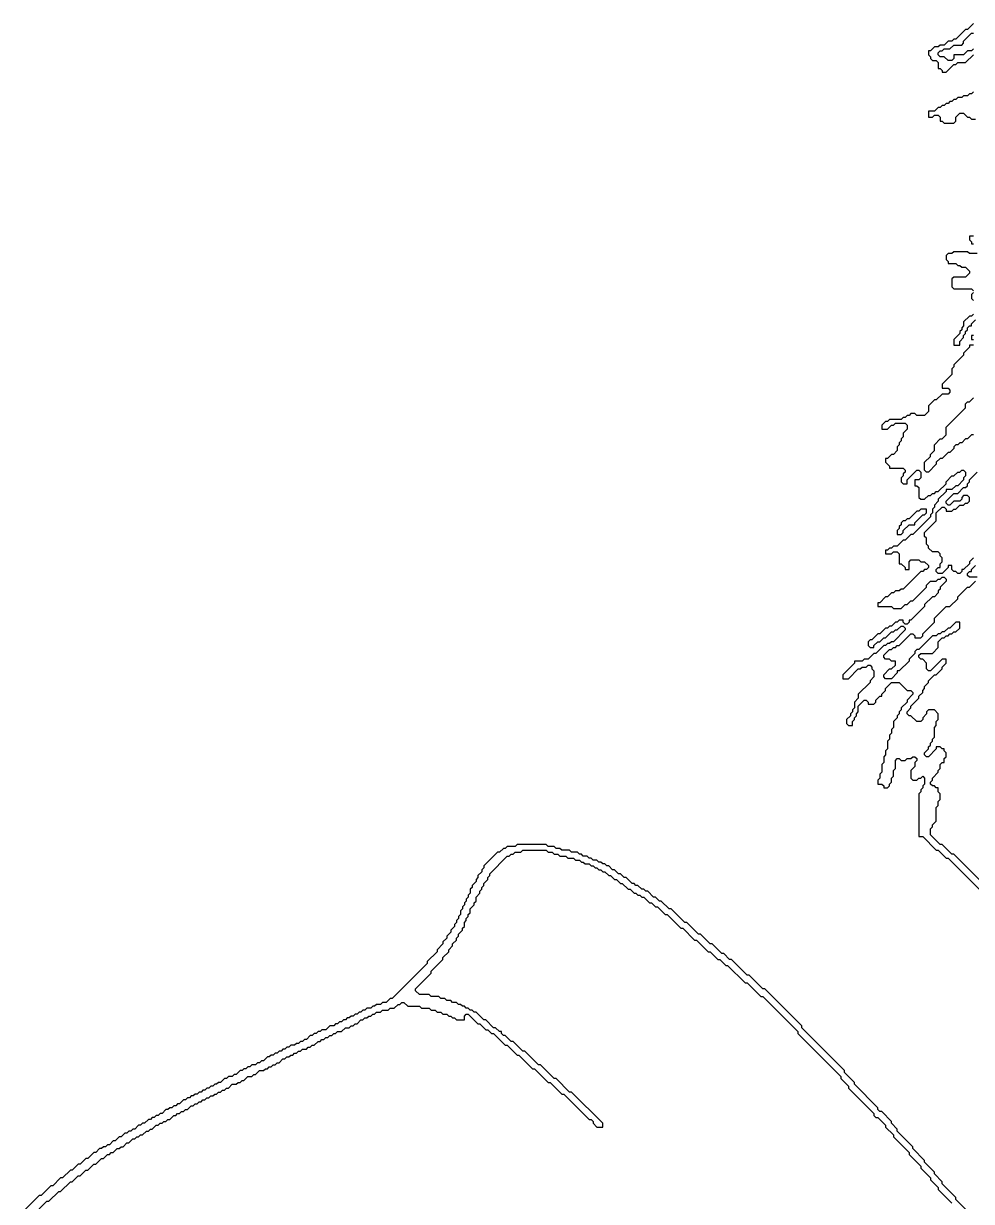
# Model space of a CAD drawing. Header units: metres. Extents: x 0 to 100, y 0 to 128.
# Drawn here: x 20.18 to 32.33, y 105.7 to 120.8 of the extents above; entities that cross this region are included whole.
import ezdxf

# ---------------------------------------------------------------- set-up
doc = ezdxf.new("R2010")
doc.units = ezdxf.units.M

msp = doc.modelspace()

# ---------------------------------------------------------------- linework, layer by layer
for points in [[(32.35, 120.8), (32.275, 120.725), (32.25, 120.725), (32.125, 120.6), (32.1, 120.6), (32.075, 120.575), (32.025, 120.575), (31.975, 120.525), (31.925, 120.525), (31.9, 120.5), (31.85, 120.5), (31.8, 120.45), (31.775, 120.45), (31.775, 120.4), (31.8, 120.375), (31.8, 120.35), (31.825, 120.325), (31.875, 120.325), (31.9, 120.3), (31.9, 120.225), (31.925, 120.225), (31.95, 120.2), (31.95, 120.175), (32, 120.175), (32.1, 120.275), (32.125, 120.275), (32.15, 120.3), (32.25, 120.3), (32.35, 120.4)], [(32.35, 120.475), (32.325, 120.45), (32.275, 120.45), (32.225, 120.4), (32.1, 120.4), (32.1, 120.35), (32.075, 120.325), (32.025, 120.325), (31.975, 120.375), (31.925, 120.375), (31.9, 120.4), (31.9, 120.425), (31.925, 120.45), (31.95, 120.45), (31.975, 120.475), (32.05, 120.475), (32.1, 120.525), (32.2, 120.525), (32.225, 120.55), (32.225, 120.575), (32.325, 120.675), (32.35, 120.675)], [(32.35, 119.925), (32.325, 119.9), (32.3, 119.9), (32.275, 119.875), (32.225, 119.875), (32.2, 119.85), (32.15, 119.85), (32.125, 119.825), (32.1, 119.825), (32.075, 119.8), (32.05, 119.8), (32.025, 119.775), (32, 119.775), (31.975, 119.75), (31.95, 119.75), (31.925, 119.725), (31.9, 119.725), (31.85, 119.675), (31.775, 119.675), (31.775, 119.6), (31.825, 119.6), (31.85, 119.625), (31.9, 119.625), (31.925, 119.6), (31.925, 119.55), (31.95, 119.55), (31.975, 119.525), (32.1, 119.525), (32.125, 119.55), (32.125, 119.6), (32.175, 119.65), (32.225, 119.65), (32.275, 119.6), (32.3, 119.6), (32.325, 119.575), (32.375, 119.575)], [(32.35, 118.075), (32.3, 118.075), (32.3, 118.025), (32.325, 118), (32.325, 117.975), (32.35, 117.975)], [(32.4, 117.85), (32.3, 117.85), (32.275, 117.875), (32.1, 117.875), (32.075, 117.85), (32.025, 117.85), (32, 117.825), (32, 117.775), (32.025, 117.75), (32.025, 117.725), (32.125, 117.725), (32.15, 117.7), (32.175, 117.7), (32.2, 117.675), (32.25, 117.675), (32.3, 117.625), (32.3, 117.6), (32.25, 117.55), (32.1, 117.55), (32.075, 117.525), (32.075, 117.425), (32.1, 117.4), (32.325, 117.4), (32.35, 117.375)], [(32.35, 117.35), (32.325, 117.325), (32.325, 117.275), (32.35, 117.25)], [(32.35, 117.075), (32.325, 117.05), (32.3, 117.05), (32.225, 116.975), (32.225, 116.925), (32.2, 116.9), (32.2, 116.875), (32.175, 116.85), (32.175, 116.825), (32.1, 116.75), (32.1, 116.675), (32.175, 116.675), (32.175, 116.725), (32.225, 116.775), (32.225, 116.8), (32.25, 116.825), (32.25, 116.85), (32.275, 116.875), (32.275, 116.9), (32.3, 116.925), (32.325, 116.925), (32.325, 116.95), (32.375, 117)], [(32.35, 116.8), (32.325, 116.8), (32.325, 116.75), (32.35, 116.75)], [(32.35, 116.675), (32.3, 116.675), (32.3, 116.65), (32.225, 116.575), (32.225, 116.55), (32.1, 116.425), (32.1, 116.4), (32.075, 116.375), (32.075, 116.3), (31.95, 116.175), (31.95, 116.125), (32.025, 116.125), (32.05, 116.1), (32.05, 116.075), (32.025, 116.05), (31.95, 116.05), (31.875, 115.975), (31.85, 115.975), (31.775, 115.9), (31.775, 115.825), (31.725, 115.775), (31.625, 115.775), (31.6, 115.8), (31.55, 115.8), (31.525, 115.775), (31.5, 115.775), (31.475, 115.75), (31.45, 115.75), (31.425, 115.725), (31.275, 115.725), (31.25, 115.7), (31.225, 115.7), (31.175, 115.65), (31.175, 115.6), (31.25, 115.6), (31.3, 115.65), (31.325, 115.65), (31.35, 115.675), (31.475, 115.675), (31.5, 115.65), (31.5, 115.6), (31.45, 115.55), (31.45, 115.5), (31.425, 115.475), (31.425, 115.45), (31.4, 115.425), (31.4, 115.4), (31.375, 115.375), (31.375, 115.325), (31.325, 115.275), (31.3, 115.275), (31.25, 115.225), (31.225, 115.225), (31.225, 115.175), (31.275, 115.125), (31.275, 115.1), (31.45, 115.1), (31.475, 115.075), (31.475, 115.05), (31.45, 115.025), (31.45, 115), (31.425, 114.975), (31.425, 114.925), (31.45, 114.9), (31.5, 114.9), (31.5, 114.95), (31.625, 115.075), (31.65, 115.075), (31.675, 115.05), (31.675, 114.975), (31.65, 114.95), (31.6, 114.95), (31.6, 114.875), (31.625, 114.875), (31.65, 114.85), (31.65, 114.725), (31.675, 114.7), (31.725, 114.7), (31.775, 114.75), (31.8, 114.75), (31.825, 114.775), (31.85, 114.775), (31.875, 114.8), (31.9, 114.8), (32, 114.9), (32, 114.925), (32.075, 115), (32.1, 115), (32.15, 115.05), (32.175, 115.05), (32.2, 115.075), (32.225, 115.075), (32.25, 115.05), (32.25, 115), (32.225, 114.975), (32.225, 114.95), (32.15, 114.875), (32.125, 114.875), (32.075, 114.825), (32, 114.825), (32, 114.8), (31.9, 114.7), (31.9, 114.675), (31.85, 114.625), (31.85, 114.6), (31.825, 114.575), (31.825, 114.525), (31.8, 114.5), (31.8, 114.475), (31.575, 114.25), (31.55, 114.25), (31.475, 114.175), (31.45, 114.175), (31.375, 114.1), (31.325, 114.1), (31.3, 114.075), (31.275, 114.075), (31.25, 114.05), (31.225, 114.05), (31.225, 114), (31.3, 114), (31.325, 114.025), (31.375, 114.025), (31.4, 114), (31.4, 113.875), (31.425, 113.875), (31.475, 113.825), (31.475, 113.8), (31.525, 113.8), (31.525, 113.9), (31.55, 113.925), (31.65, 113.925), (31.675, 113.9), (31.725, 113.9), (31.775, 113.85), (31.775, 113.825), (31.75, 113.8), (31.725, 113.8), (31.7, 113.775), (31.675, 113.775), (31.45, 113.55), (31.425, 113.55), (31.4, 113.525), (31.35, 113.525), (31.325, 113.5), (31.3, 113.5), (31.25, 113.45), (31.225, 113.45), (31.15, 113.375), (31.125, 113.375), (31.125, 113.325), (31.3, 113.325), (31.325, 113.3), (31.425, 113.3), (31.475, 113.35), (31.5, 113.35), (31.55, 113.4), (31.575, 113.4), (31.75, 113.575), (31.75, 113.6), (31.8, 113.65), (31.875, 113.65), (31.9, 113.675), (31.925, 113.675), (31.95, 113.7), (31.975, 113.7), (32, 113.675), (32, 113.65), (31.925, 113.575), (31.925, 113.55), (31.9, 113.525), (31.9, 113.5), (31.85, 113.45), (31.825, 113.45), (31.725, 113.35), (31.725, 113.325), (31.55, 113.15), (31.525, 113.15), (31.525, 113.125), (31.5, 113.1), (31.475, 113.1), (31.45, 113.125), (31.45, 113.15), (31.4, 113.15), (31.375, 113.125), (31.35, 113.125), (31.3, 113.075), (31.275, 113.075), (31.25, 113.05), (31.225, 113.05), (31.15, 112.975), (31.125, 112.975), (31.05, 112.9), (31.025, 112.9), (31, 112.875), (31, 112.825), (31.025, 112.8), (31.075, 112.8), (31.075, 112.825), (31.125, 112.875), (31.15, 112.875), (31.2, 112.925), (31.225, 112.925), (31.3, 113), (31.325, 113), (31.35, 113.025), (31.375, 113.025), (31.425, 113.075), (31.45, 113.075), (31.475, 113.05), (31.475, 113.025), (31.325, 112.875), (31.3, 112.875), (31.275, 112.85), (31.25, 112.85), (31.225, 112.825), (31.2, 112.825), (31.1, 112.725), (31.075, 112.725), (31, 112.65), (30.95, 112.65), (30.925, 112.625), (30.825, 112.625), (30.825, 112.6), (30.675, 112.45), (30.675, 112.4), (30.75, 112.4), (30.875, 112.525), (30.9, 112.525), (30.925, 112.55), (30.975, 112.55), (31, 112.575), (31.025, 112.575), (31.05, 112.55), (31.05, 112.525), (31.075, 112.5), (31.075, 112.425), (31.025, 112.375), (31.025, 112.35), (30.875, 112.2), (30.875, 112.15), (30.825, 112.1), (30.825, 112.025), (30.8, 112), (30.8, 111.975), (30.775, 111.95), (30.775, 111.925), (30.725, 111.875), (30.725, 111.825), (30.75, 111.8), (30.8, 111.8), (30.8, 111.85), (30.825, 111.875), (30.825, 111.9), (30.85, 111.925), (30.85, 111.95), (30.875, 111.975), (30.875, 112.05), (30.95, 112.125), (30.975, 112.125), (31, 112.1), (31, 112.075), (31.075, 112.075), (31.1, 112.1), (31.1, 112.125), (31.15, 112.175), (31.175, 112.175), (31.175, 112.2), (31.225, 112.25), (31.225, 112.275), (31.3, 112.35), (31.4, 112.35), (31.5, 112.25), (31.55, 112.25), (31.575, 112.225), (31.575, 112.2), (31.5, 112.125), (31.5, 112.1), (31.425, 112.025), (31.425, 112), (31.4, 111.975), (31.4, 111.95), (31.375, 111.925), (31.375, 111.9), (31.325, 111.85), (31.325, 111.775), (31.3, 111.75), (31.3, 111.7), (31.275, 111.675), (31.275, 111.625), (31.25, 111.6), (31.25, 111.5), (31.225, 111.475), (31.225, 111.425), (31.2, 111.4), (31.2, 111.325), (31.175, 111.3), (31.175, 111.2), (31.15, 111.175), (31.15, 111.125), (31.125, 111.1), (31.125, 111.05), (31.175, 111.05), (31.2, 111.025), (31.2, 111), (31.25, 111), (31.275, 111.025), (31.275, 111.05), (31.3, 111.075), (31.3, 111.125), (31.325, 111.15), (31.325, 111.225), (31.35, 111.25), (31.35, 111.35), (31.375, 111.375), (31.4, 111.375), (31.425, 111.35), (31.475, 111.35), (31.5, 111.375), (31.55, 111.375), (31.575, 111.4), (31.6, 111.4), (31.625, 111.375), (31.625, 111.35), (31.6, 111.325), (31.6, 111.275), (31.55, 111.225), (31.55, 111.125), (31.575, 111.1), (31.625, 111.1), (31.65, 111.125), (31.675, 111.125), (31.7, 111.15), (31.725, 111.125), (31.725, 111.05), (31.7, 111.025), (31.7, 111), (31.675, 110.975), (31.675, 110.95), (31.65, 110.925), (31.65, 110.375), (31.7, 110.375), (31.875, 110.2), (31.9, 110.2), (32, 110.1), (32.025, 110.1), (32.6, 109.525)], [(32.35, 115.525), (32.325, 115.525), (32.275, 115.475), (32.25, 115.475), (32.2, 115.425), (32.175, 115.425), (32.15, 115.4), (32.125, 115.4), (32.1, 115.375), (32.1, 115.35), (32.05, 115.3), (32.025, 115.3), (31.95, 115.225), (31.925, 115.225), (31.875, 115.175), (31.875, 115.15), (31.775, 115.05), (31.75, 115.05), (31.725, 115.075), (31.725, 115.175), (31.8, 115.25), (31.8, 115.275), (31.85, 115.325), (31.85, 115.4), (31.925, 115.475), (31.95, 115.475), (32, 115.525), (32, 115.625), (32.25, 115.875), (32.25, 115.925), (32.275, 115.95), (32.3, 115.95), (32.35, 116)], [(32.35, 113.95), (32.3, 113.9), (32.3, 113.875), (32.225, 113.8), (32.2, 113.8), (32.2, 113.775), (32.175, 113.75), (32.15, 113.75), (32.125, 113.775), (32.1, 113.775), (32.075, 113.8), (32.075, 113.85), (32.025, 113.85), (32.025, 113.825), (31.95, 113.75), (31.9, 113.75), (31.875, 113.775), (31.875, 113.8), (31.9, 113.825), (31.925, 113.825), (31.925, 113.875), (31.95, 113.9), (31.95, 113.95), (31.925, 113.975), (31.925, 114), (31.9, 114.025), (31.825, 114.025), (31.775, 114.075), (31.775, 114.1), (31.75, 114.125), (31.75, 114.2), (31.725, 114.225), (31.725, 114.275), (31.875, 114.425), (31.875, 114.525), (31.95, 114.6), (31.975, 114.6), (32, 114.575), (32, 114.55), (32.075, 114.55), (32.1, 114.575), (32.125, 114.575), (32.175, 114.625), (32.225, 114.625), (32.25, 114.65), (32.275, 114.65), (32.3, 114.675), (32.3, 114.725), (32.275, 114.75), (32.225, 114.75), (32.2, 114.725), (32.2, 114.7), (32.175, 114.675), (32.1, 114.675), (32.05, 114.625), (32.025, 114.625), (32, 114.65), (32, 114.675), (32.1, 114.775), (32.15, 114.775), (32.225, 114.85), (32.25, 114.85), (32.275, 114.875), (32.275, 114.9), (32.3, 114.925), (32.3, 114.95), (32.4, 115.05)], [(32.4, 113.7), (32.3, 113.7), (32.275, 113.725), (32.275, 113.75), (32.3, 113.775), (32.325, 113.775), (32.325, 113.8), (32.375, 113.85)], [(33, 109.25), (32.1, 110.15), (32.075, 110.15), (31.95, 110.275), (31.925, 110.275), (31.8, 110.4), (31.8, 110.475), (31.825, 110.5), (31.825, 110.525), (31.875, 110.575), (31.875, 110.75), (31.9, 110.775), (31.9, 110.825), (31.925, 110.85), (31.925, 110.925), (31.9, 110.95), (31.9, 111), (31.875, 111), (31.85, 111.025), (31.825, 111.025), (31.8, 111.05), (31.8, 111.075), (31.825, 111.1), (31.825, 111.125), (31.9, 111.2), (31.9, 111.225), (31.925, 111.25), (31.925, 111.3), (31.95, 111.325), (31.975, 111.325), (31.975, 111.375), (32, 111.4), (32, 111.45), (31.975, 111.475), (31.975, 111.5), (31.95, 111.5), (31.925, 111.525), (31.875, 111.525), (31.875, 111.5), (31.775, 111.4), (31.75, 111.4), (31.725, 111.425), (31.725, 111.45), (31.775, 111.5), (31.775, 111.525), (31.8, 111.55), (31.8, 111.575), (31.825, 111.6), (31.825, 111.625), (31.85, 111.65), (31.85, 111.775), (31.875, 111.8), (31.875, 111.85), (31.9, 111.875), (31.9, 111.95), (31.85, 112), (31.775, 112), (31.75, 111.975), (31.75, 111.95), (31.7, 111.9), (31.7, 111.875), (31.675, 111.85), (31.625, 111.85), (31.55, 111.925), (31.525, 111.925), (31.5, 111.95), (31.5, 111.975), (31.55, 112.025), (31.55, 112.05), (31.65, 112.15), (31.65, 112.175), (31.7, 112.225), (31.7, 112.25), (31.725, 112.275), (31.725, 112.3), (31.775, 112.35), (31.775, 112.375), (31.85, 112.45), (31.875, 112.45), (31.95, 112.525), (31.95, 112.55), (32, 112.6), (32, 112.65), (31.95, 112.65), (31.8, 112.5), (31.775, 112.5), (31.75, 112.525), (31.75, 112.6), (31.7, 112.65), (31.675, 112.65), (31.65, 112.675), (31.65, 112.7), (31.675, 112.725), (31.825, 112.725), (31.9, 112.8), (31.9, 112.875), (31.95, 112.925), (31.975, 112.925), (32, 112.95), (32.025, 112.95), (32.05, 112.975), (32.075, 112.975), (32.1, 113), (32.125, 113), (32.175, 113.05), (32.175, 113.125), (32.125, 113.125), (32.05, 113.05), (32.025, 113.05), (31.975, 113), (31.95, 113), (31.925, 112.975), (31.9, 112.975), (31.875, 112.95), (31.825, 112.95), (31.65, 112.775), (31.625, 112.775), (31.6, 112.75), (31.6, 112.725), (31.525, 112.65), (31.525, 112.625), (31.4, 112.5), (31.375, 112.5), (31.375, 112.475), (31.3, 112.4), (31.225, 112.4), (31.2, 112.425), (31.2, 112.45), (31.275, 112.525), (31.3, 112.525), (31.35, 112.575), (31.35, 112.625), (31.3, 112.625), (31.275, 112.65), (31.225, 112.65), (31.2, 112.675), (31.2, 112.7), (31.275, 112.775), (31.3, 112.775), (31.325, 112.8), (31.35, 112.8), (31.375, 112.825), (31.4, 112.825), (31.55, 112.975), (31.575, 112.975), (31.6, 112.95), (31.6, 112.925), (31.675, 112.925), (31.7, 112.95), (31.7, 112.975), (31.85, 113.125), (31.85, 113.175), (32, 113.325), (32.05, 113.325), (32.15, 113.425), (32.15, 113.45), (32.275, 113.575), (32.3, 113.575), (32.375, 113.65)], [(32.25, 105.6), (32.125, 105.725), (32.125, 105.75), (31.95, 105.925), (31.95, 105.95), (31.85, 106.05), (31.85, 106.075), (31.725, 106.2), (31.725, 106.225), (31.575, 106.375), (31.575, 106.4), (31.375, 106.6), (31.375, 106.625), (31.3, 106.7), (31.3, 106.725), (31.175, 106.85), (31.15, 106.85), (31.125, 106.875), (31.125, 106.9), (30.825, 107.2), (30.825, 107.225), (30.7, 107.35), (30.7, 107.375), (30.15, 107.925), (30.15, 107.95), (29.675, 108.425), (29.65, 108.425), (29.475, 108.6), (29.45, 108.6), (29.25, 108.8), (29.225, 108.8), (29.15, 108.875), (29.125, 108.875), (29, 109), (28.975, 109), (28.85, 109.125), (28.825, 109.125), (28.675, 109.275), (28.65, 109.275), (28.475, 109.45), (28.45, 109.45), (28.35, 109.55), (28.325, 109.55), (28.275, 109.6), (28.25, 109.6), (28.175, 109.675), (28.15, 109.675), (28.125, 109.7), (28.1, 109.7), (28.05, 109.75), (28.025, 109.75), (28, 109.775), (27.975, 109.775), (27.9, 109.85), (27.875, 109.85), (27.825, 109.9), (27.8, 109.9), (27.75, 109.95), (27.725, 109.95), (27.675, 110), (27.65, 110), (27.625, 110.025), (27.6, 110.025), (27.575, 110.05), (27.55, 110.05), (27.525, 110.075), (27.475, 110.075), (27.45, 110.1), (27.425, 110.1), (27.4, 110.125), (27.35, 110.125), (27.325, 110.15), (27.3, 110.15), (27.275, 110.175), (27.2, 110.175), (27.175, 110.2), (27.075, 110.2), (27.05, 110.225), (27, 110.225), (26.975, 110.25), (26.9, 110.25), (26.875, 110.275), (26.5, 110.275), (26.475, 110.25), (26.375, 110.25), (26.35, 110.225), (26.325, 110.225), (26.275, 110.175), (26.25, 110.175), (26.075, 110), (26.075, 109.975), (26.05, 109.95), (26.05, 109.925), (26, 109.875), (26, 109.85), (25.975, 109.825), (25.975, 109.8), (25.925, 109.75), (25.925, 109.725), (25.9, 109.7), (25.9, 109.65), (25.875, 109.625), (25.875, 109.6), (25.85, 109.575), (25.85, 109.55), (25.825, 109.525), (25.825, 109.5), (25.8, 109.475), (25.8, 109.45), (25.775, 109.425), (25.775, 109.375), (25.75, 109.35), (25.75, 109.325), (25.725, 109.3), (25.725, 109.275), (25.7, 109.25), (25.7, 109.225), (25.65, 109.175), (25.65, 109.15), (25.6, 109.1), (25.6, 109.075), (25.55, 109.025), (25.55, 109), (25.475, 108.925), (25.475, 108.9), (25.35, 108.775), (25.35, 108.75), (24.9, 108.3), (24.875, 108.3), (24.825, 108.25), (24.775, 108.25), (24.75, 108.225), (24.7, 108.225), (24.675, 108.2), (24.65, 108.2), (24.625, 108.175), (24.575, 108.175), (24.55, 108.15), (24.525, 108.15), (24.5, 108.125), (24.475, 108.125), (24.45, 108.1), (24.425, 108.1), (24.4, 108.075), (24.375, 108.075), (24.35, 108.05), (24.325, 108.05), (24.3, 108.025), (24.275, 108.025), (24.25, 108), (24.225, 108), (24.2, 107.975), (24.175, 107.975), (24.15, 107.95), (24.1, 107.95), (24.05, 107.9), (24, 107.9), (23.975, 107.875), (23.95, 107.875), (23.925, 107.85), (23.9, 107.85), (23.875, 107.825), (23.85, 107.825), (23.8, 107.775), (23.775, 107.775), (23.75, 107.75), (23.725, 107.75), (23.7, 107.725), (23.675, 107.725), (23.65, 107.7), (23.6, 107.7), (23.575, 107.675), (23.55, 107.675), (23.525, 107.65), (23.5, 107.65), (23.475, 107.625), (23.45, 107.625), (23.425, 107.6), (23.4, 107.6), (23.375, 107.575), (23.35, 107.575), (23.325, 107.55), (23.3, 107.55), (23.25, 107.5), (23.225, 107.5), (23.2, 107.475), (23.175, 107.475), (23.15, 107.45), (23.1, 107.45), (23.075, 107.425), (23.05, 107.425), (23.025, 107.4), (23, 107.4), (22.975, 107.375), (22.95, 107.375), (22.9, 107.325), (22.875, 107.325), (22.85, 107.3), (22.8, 107.3), (22.775, 107.275), (22.75, 107.275), (22.7, 107.225), (22.675, 107.225), (22.65, 107.2), (22.625, 107.2), (22.6, 107.175), (22.575, 107.175), (22.55, 107.15), (22.525, 107.15), (22.5, 107.125), (22.475, 107.125), (22.45, 107.1), (22.425, 107.1), (22.4, 107.075), (22.375, 107.075), (22.35, 107.05), (22.325, 107.05), (22.3, 107.025), (22.275, 107.025), (22.25, 107), (22.225, 107), (22.175, 106.95), (22.15, 106.95), (22.125, 106.925), (22.1, 106.925), (22.075, 106.9), (22.05, 106.9), (22.025, 106.875), (22, 106.875), (21.95, 106.825), (21.925, 106.825), (21.9, 106.8), (21.875, 106.8), (21.85, 106.775), (21.825, 106.775), (21.8, 106.75), (21.775, 106.75), (21.725, 106.7), (21.7, 106.7), (21.675, 106.675), (21.65, 106.675), (21.6, 106.625), (21.575, 106.625), (21.55, 106.6), (21.525, 106.6), (21.5, 106.575), (21.475, 106.575), (21.425, 106.525), (21.4, 106.525), (21.35, 106.475), (21.325, 106.475), (21.275, 106.425), (21.25, 106.425), (21.225, 106.4), (21.2, 106.4), (21.175, 106.375), (21.15, 106.375), (21.1, 106.325), (21.075, 106.325), (21, 106.25), (20.975, 106.25), (20.9, 106.175), (20.875, 106.175), (20.8, 106.1), (20.775, 106.1), (20.675, 106), (20.65, 106), (20.55, 105.9), (20.525, 105.9), (20.4, 105.775), (20.375, 105.775), (20.175, 105.575)], [(20.275, 105.5), (20.475, 105.7), (20.5, 105.7), (20.625, 105.825), (20.65, 105.825), (20.775, 105.95), (20.8, 105.95), (20.875, 106.025), (20.9, 106.025), (20.975, 106.1), (21, 106.1), (21.075, 106.175), (21.1, 106.175), (21.175, 106.25), (21.2, 106.25), (21.25, 106.3), (21.275, 106.3), (21.3, 106.325), (21.325, 106.325), (21.375, 106.375), (21.4, 106.375), (21.425, 106.4), (21.45, 106.4), (21.5, 106.45), (21.525, 106.45), (21.575, 106.5), (21.6, 106.5), (21.625, 106.525), (21.65, 106.525), (21.675, 106.55), (21.7, 106.55), (21.75, 106.6), (21.775, 106.6), (21.8, 106.625), (21.825, 106.625), (21.875, 106.675), (21.9, 106.675), (21.925, 106.7), (21.95, 106.7), (21.975, 106.725), (22, 106.725), (22.025, 106.75), (22.05, 106.75), (22.1, 106.8), (22.125, 106.8), (22.15, 106.825), (22.175, 106.825), (22.2, 106.85), (22.225, 106.85), (22.25, 106.875), (22.275, 106.875), (22.325, 106.925), (22.35, 106.925), (22.375, 106.95), (22.4, 106.95), (22.425, 106.975), (22.45, 106.975), (22.475, 107), (22.5, 107), (22.525, 107.025), (22.55, 107.025), (22.575, 107.05), (22.6, 107.05), (22.625, 107.075), (22.65, 107.075), (22.675, 107.1), (22.7, 107.1), (22.725, 107.125), (22.75, 107.125), (22.775, 107.15), (22.8, 107.15), (22.85, 107.2), (22.9, 107.2), (22.925, 107.225), (22.95, 107.225), (22.975, 107.25), (23, 107.25), (23.05, 107.3), (23.1, 107.3), (23.125, 107.325), (23.15, 107.325), (23.2, 107.375), (23.25, 107.375), (23.275, 107.4), (23.3, 107.4), (23.325, 107.425), (23.35, 107.425), (23.375, 107.45), (23.4, 107.45), (23.425, 107.475), (23.45, 107.475), (23.5, 107.525), (23.525, 107.525), (23.55, 107.55), (23.575, 107.55), (23.6, 107.575), (23.625, 107.575), (23.65, 107.6), (23.675, 107.6), (23.7, 107.625), (23.725, 107.625), (23.75, 107.65), (23.8, 107.65), (23.825, 107.675), (23.85, 107.675), (23.875, 107.7), (23.9, 107.7), (23.95, 107.75), (23.975, 107.75), (24, 107.775), (24.025, 107.775), (24.05, 107.8), (24.075, 107.8), (24.1, 107.825), (24.125, 107.825), (24.15, 107.85), (24.175, 107.85), (24.2, 107.875), (24.25, 107.875), (24.3, 107.925), (24.35, 107.925), (24.375, 107.95), (24.4, 107.95), (24.425, 107.975), (24.45, 107.975), (24.5, 108.025), (24.525, 108.025), (24.55, 108.05), (24.575, 108.05), (24.6, 108.075), (24.625, 108.075), (24.65, 108.1), (24.675, 108.1), (24.7, 108.125), (24.75, 108.125), (24.775, 108.15), (24.85, 108.15), (24.875, 108.175), (24.925, 108.175), (24.975, 108.225), (25, 108.225), (25.025, 108.25), (25.05, 108.25), (25.1, 108.2), (25.25, 108.2), (25.275, 108.175), (25.375, 108.175), (25.4, 108.15), (25.45, 108.15), (25.475, 108.125), (25.525, 108.125), (25.55, 108.1), (25.6, 108.1), (25.625, 108.075), (25.65, 108.075), (25.675, 108.05), (25.7, 108.05), (25.725, 108.025), (25.825, 108.025), (25.825, 108.075), (25.85, 108.1), (25.875, 108.1), (26, 107.975), (26.025, 107.975), (26.1, 107.9), (26.125, 107.9), (26.175, 107.85), (26.2, 107.85), (26.35, 107.7), (26.375, 107.7), (26.5, 107.575), (26.525, 107.575), (26.7, 107.4), (26.725, 107.4), (26.9, 107.225), (26.925, 107.225), (27.075, 107.075), (27.1, 107.075), (27.425, 106.75), (27.45, 106.75), (27.475, 106.725), (27.475, 106.7), (27.525, 106.65), (27.6, 106.65), (27.6, 106.7), (27.2, 107.1), (27.175, 107.1), (27, 107.275), (26.975, 107.275), (26.8, 107.45), (26.775, 107.45), (26.6, 107.625), (26.575, 107.625), (26.45, 107.75), (26.425, 107.75), (26.35, 107.825), (26.325, 107.825), (26.3, 107.85), (26.3, 107.875), (26.275, 107.875), (26.225, 107.925), (26.2, 107.925), (26.1, 108.025), (26.075, 108.025), (25.975, 108.125), (25.95, 108.125), (25.925, 108.15), (25.9, 108.15), (25.875, 108.175), (25.85, 108.175), (25.825, 108.2), (25.8, 108.2), (25.775, 108.225), (25.75, 108.225), (25.725, 108.25), (25.675, 108.25), (25.65, 108.275), (25.6, 108.275), (25.575, 108.3), (25.525, 108.3), (25.5, 108.325), (25.4, 108.325), (25.375, 108.35), (25.25, 108.35), (25.2, 108.4), (25.2, 108.425), (25.4, 108.625), (25.4, 108.65), (25.55, 108.8), (25.55, 108.825), (25.625, 108.9), (25.625, 108.925), (25.675, 108.975), (25.675, 109), (25.725, 109.05), (25.725, 109.075), (25.75, 109.1), (25.75, 109.125), (25.8, 109.175), (25.8, 109.2), (25.825, 109.225), (25.825, 109.275), (25.85, 109.3), (25.85, 109.325), (25.875, 109.35), (25.875, 109.375), (25.9, 109.4), (25.9, 109.45), (25.95, 109.5), (25.95, 109.525), (25.975, 109.55), (25.975, 109.6), (26.025, 109.65), (26.025, 109.675), (26.05, 109.7), (26.05, 109.725), (26.075, 109.75), (26.075, 109.775), (26.125, 109.825), (26.125, 109.85), (26.15, 109.875), (26.15, 109.9), (26.375, 110.125), (26.4, 110.125), (26.425, 110.15), (26.45, 110.15), (26.475, 110.175), (26.55, 110.175), (26.575, 110.2), (26.875, 110.2), (26.9, 110.175), (26.95, 110.175), (26.975, 110.15), (27.025, 110.15), (27.05, 110.125), (27.125, 110.125), (27.15, 110.1), (27.225, 110.1), (27.25, 110.075), (27.3, 110.075), (27.325, 110.05), (27.35, 110.05), (27.375, 110.025), (27.425, 110.025), (27.45, 110), (27.475, 110), (27.5, 109.975), (27.525, 109.975), (27.55, 109.95), (27.575, 109.95), (27.6, 109.925), (27.625, 109.925), (27.675, 109.875), (27.7, 109.875), (27.75, 109.825), (27.775, 109.825), (27.825, 109.775), (27.85, 109.775), (27.925, 109.7), (27.95, 109.7), (28, 109.65), (28.025, 109.65), (28.05, 109.625), (28.075, 109.625), (28.1, 109.6), (28.125, 109.6), (28.2, 109.525), (28.225, 109.525), (28.275, 109.475), (28.3, 109.475), (28.4, 109.375), (28.425, 109.375), (28.6, 109.2), (28.625, 109.2), (28.775, 109.05), (28.8, 109.05), (28.95, 108.9), (28.975, 108.9), (29.075, 108.8), (29.1, 108.8), (29.175, 108.725), (29.2, 108.725), (29.425, 108.5), (29.45, 108.5), (29.625, 108.325), (29.65, 108.325), (30.1, 107.875), (30.1, 107.85), (30.65, 107.3), (30.65, 107.275), (30.75, 107.175), (30.75, 107.15), (31.075, 106.825), (31.075, 106.8), (31.1, 106.775), (31.125, 106.775), (31.225, 106.675), (31.225, 106.65), (31.325, 106.55), (31.325, 106.525), (31.525, 106.325), (31.525, 106.3), (31.675, 106.15), (31.675, 106.125), (31.8, 106), (31.8, 105.975), (31.9, 105.875), (31.9, 105.85), (32.075, 105.675)]]:
    msp.add_lwpolyline(points)
msp.add_lwpolyline([(31.675, 114.575), (31.65, 114.55), (31.625, 114.55), (31.525, 114.45), (31.5, 114.45), (31.475, 114.425), (31.45, 114.425), (31.425, 114.4), (31.425, 114.375), (31.4, 114.35), (31.4, 114.325), (31.375, 114.3), (31.375, 114.25), (31.425, 114.25), (31.45, 114.275), (31.45, 114.3), (31.525, 114.375), (31.6, 114.375), (31.6, 114.4), (31.7, 114.5), (31.725, 114.5), (31.75, 114.525), (31.75, 114.575)], close=True)

doc.saveas('drawing.dxf')
